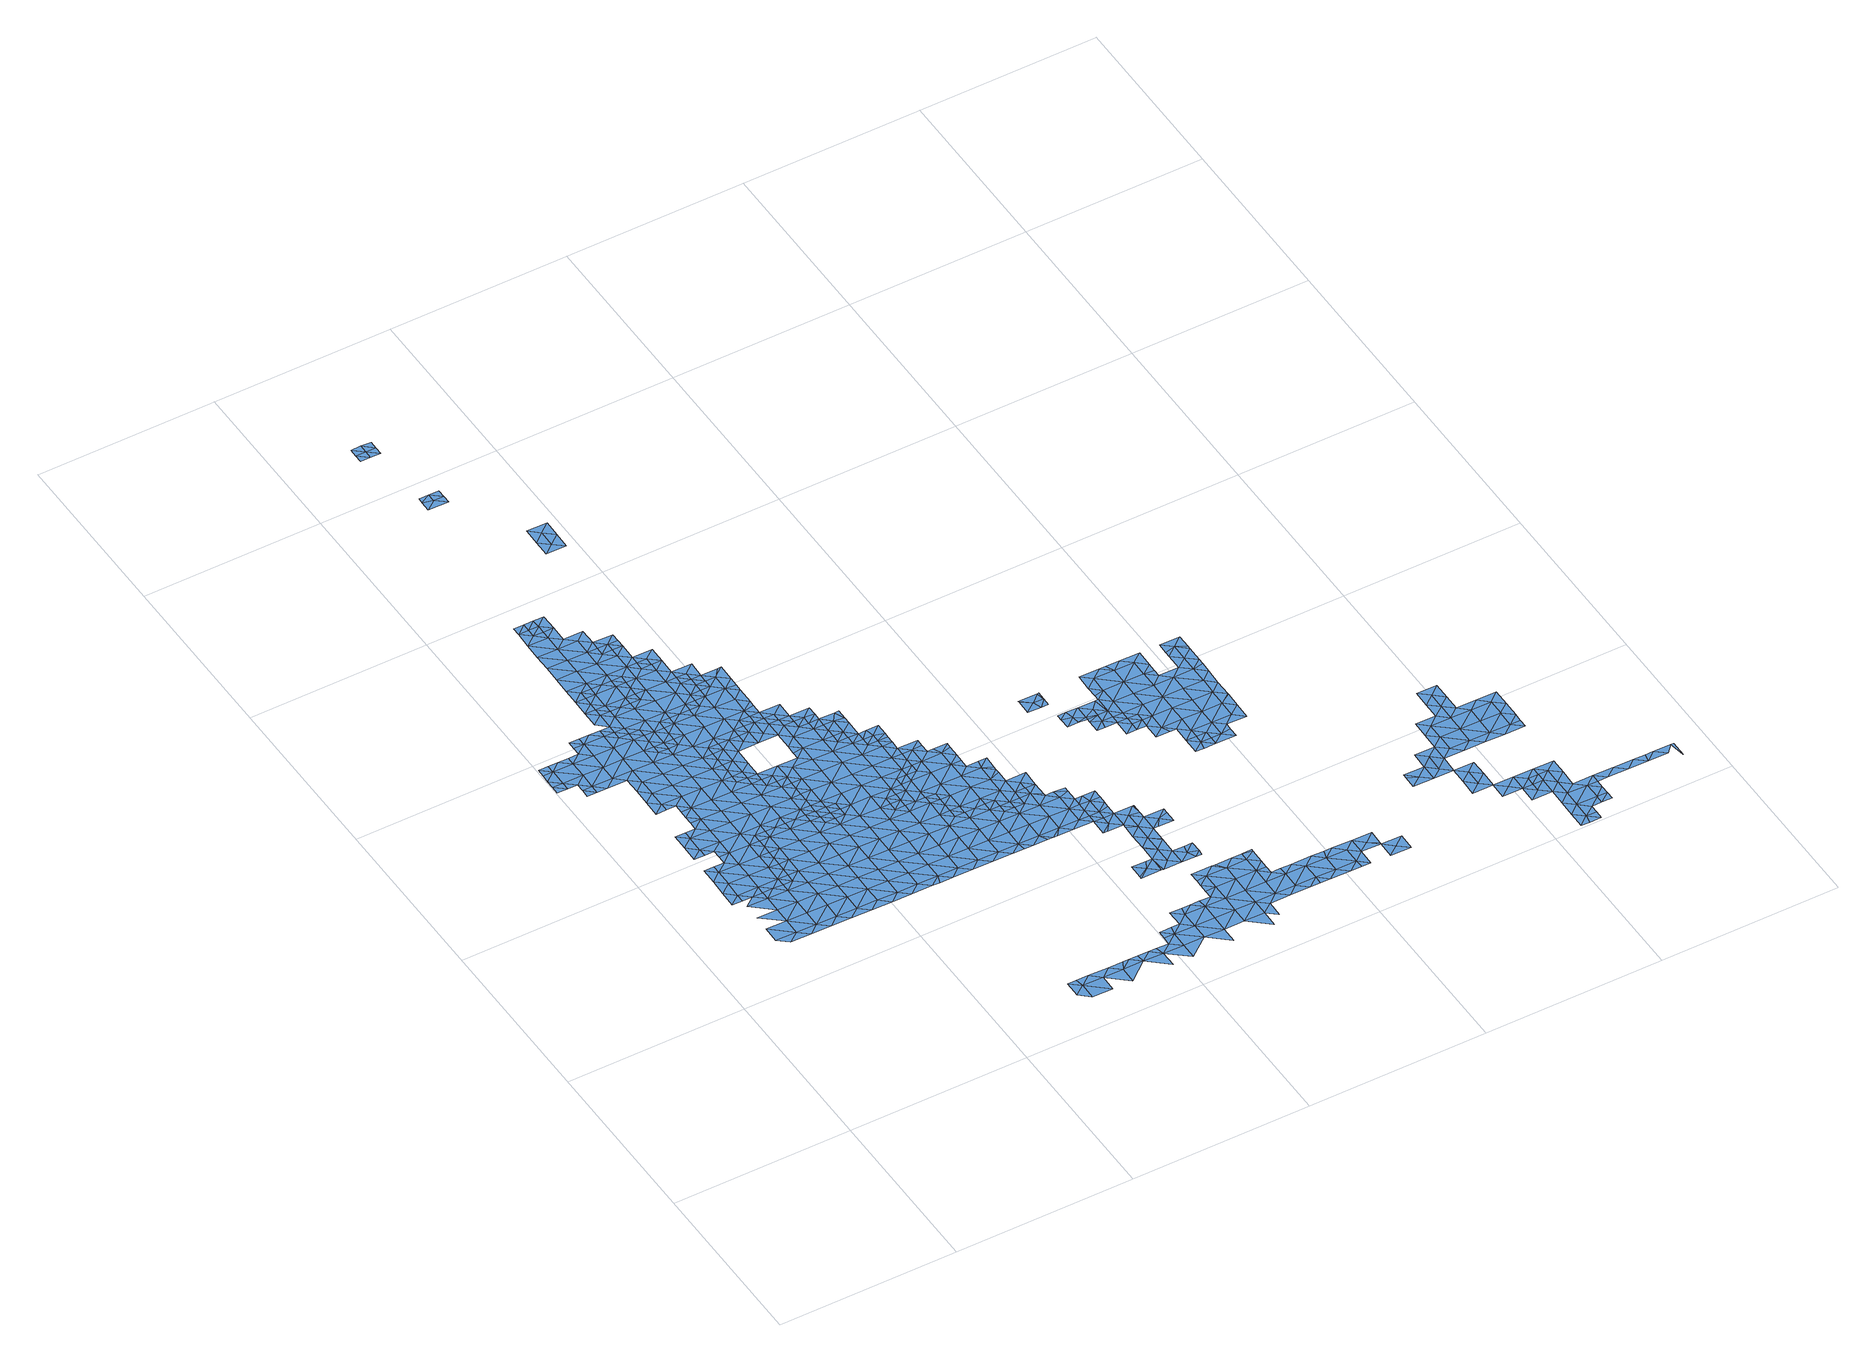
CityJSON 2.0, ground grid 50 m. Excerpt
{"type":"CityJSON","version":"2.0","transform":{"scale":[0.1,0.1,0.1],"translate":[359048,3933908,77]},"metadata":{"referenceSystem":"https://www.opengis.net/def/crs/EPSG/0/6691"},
"CityObjects":{
"waterbody1":{"type":"WaterBody","attributes":{"name":"9","class":"1140","function":"1","WaterBodyRiverFloodingRiskAttribute.description":"5","WaterBodyRiverFloodingRiskAttribute.rankOrg":"1","WaterBodyRiverFloodingRiskAttribute.adminType":"2","WaterBodyRiverFloodingRiskAttribute.scale":"L1"},"geometry":[{"type":"MultiSurface","lod":"1","boundaries":[[[0,1,2]],[[3,2,1]],[[4,1,0]],[[3,1,5]],[[5,6,7]],[[8,9,10]],[[6,8,10]],[[11,1,4]],[[5,1,11]],[[5,12,6]],[[13,9,8]],[[14,11,4]],[[12,8,6]],[[5,11,15]],[[16,13,8]],[[5,15,12]],[[17,16,8]],[[12,17,8]],[[18,15,11]],[[19,11,14]],[[19,18,11]],[[20,16,17]],[[21,19,14]],[[12,22,17]],[[12,15,22]],[[17,23,20]],[[22,15,18]],[[24,23,17]],[[22,24,17]],[[21,25,19]],[[26,18,19]],[[25,26,19]],[[24,27,23]],[[27,28,29]],[[29,23,27]],[[22,18,26]],[[22,30,24]],[[27,31,28]],[[32,31,33]],[[32,28,31]],[[25,21,34]],[[24,35,27]],[[31,36,33]],[[22,26,30]],[[37,36,38]],[[37,33,36]],[[27,39,31]],[[36,40,38]],[[41,25,34]],[[24,30,35]],[[42,40,43]],[[42,38,40]],[[26,44,30]],[[26,25,44]],[[27,35,39]],[[45,43,40]],[[46,41,34]],[[44,25,41]],[[47,35,30]],[[36,31,48]],[[44,47,30]],[[31,39,48]],[[49,39,35]],[[40,36,50]],[[45,40,51]],[[36,48,50]],[[52,44,41]],[[46,52,41]],[[40,53,51]],[[35,47,49]],[[40,50,53]],[[54,55,39]],[[55,50,48]],[[39,49,54]],[[48,39,55]],[[56,51,53]],[[47,44,57]],[[57,44,52]],[[47,58,49]],[[46,59,52]],[[53,50,60]],[[56,53,61]],[[47,57,58]],[[62,61,53]],[[50,55,60]],[[60,62,53]],[[63,57,52]],[[49,58,64]],[[54,49,65]],[[52,59,63]],[[55,54,65]],[[49,64,65]],[[66,61,62]],[[67,68,69]],[[70,62,60]],[[58,57,71]],[[60,55,72]],[[71,57,63]],[[73,67,74]],[[59,75,63]],[[67,69,74]],[[76,70,60]],[[77,66,62]],[[55,65,72]],[[70,77,62]],[[78,73,74]],[[79,73,78]],[[64,58,80]],[[81,79,78]],[[82,65,64]],[[69,83,74]],[[76,60,72]],[[58,71,80]],[[84,66,77]],[[85,71,63]],[[86,78,74]],[[87,81,88]],[[89,64,80]],[[81,78,88]],[[90,87,88]],[[85,63,75]],[[86,74,83]],[[91,70,76]],[[92,93,83]],[[94,90,88]],[[92,95,93]],[[82,64,89]],[[96,97,84]],[[72,65,82]],[[98,76,72]],[[86,99,78]],[[93,95,100]],[[85,75,101]],[[102,103,97]],[[104,91,76]],[[88,78,99]],[[93,105,83]],[[80,71,106]],[[106,71,85]],[[100,107,93]],[[97,96,102]],[[98,72,82]],[[102,108,103]],[[109,85,101]],[[94,88,110]],[[88,99,110]],[[111,103,108]],[[89,80,112]],[[113,111,108]],[[96,114,102]],[[115,82,89]],[[116,76,98]],[[80,106,112]],[[104,76,116]],[[117,110,99]],[[93,107,105]],[[118,119,107]],[[119,113,108]],[[118,113,119]],[[109,120,85]],[[85,120,106]],[[121,89,112]],[[122,117,99]],[[114,123,102]],[[124,105,107]],[[125,114,126]],[[125,104,116]],[[126,104,125]],[[127,110,117]],[[128,112,106]],[[115,89,121]],[[98,82,115]],[[129,116,98]],[[107,119,124]],[[123,130,102]],[[130,119,108]],[[125,123,114]],[[120,128,106]],[[108,102,130]],[[131,120,109]],[[132,121,112]],[[133,105,124]],[[129,98,115]],[[134,125,116]],[[127,117,135]],[[117,122,135]],[[132,115,121]],[[136,134,116]],[[137,112,128]],[[124,119,138]],[[136,116,129]],[[139,123,125]],[[138,119,130]],[[122,140,135]],[[132,112,137]],[[131,141,120]],[[142,129,115]],[[134,139,125]],[[120,141,128]],[[139,130,123]],[[143,124,138]],[[133,124,143]],[[144,136,129]],[[145,146,147]],[[122,148,140]],[[147,135,145]],[[149,137,128]],[[142,115,132]],[[135,140,145]],[[141,150,128]],[[151,144,129]],[[152,138,130]],[[153,134,136]],[[154,141,131]],[[155,156,157]],[[155,133,156]],[[158,146,145]],[[150,149,128]],[[159,153,136]],[[159,136,144]],[[133,143,156]],[[160,152,130]],[[152,143,138]],[[151,129,142]],[[160,130,139]],[[161,148,157]],[[137,162,132]],[[145,140,163]],[[140,148,163]],[[164,158,145]],[[161,157,156]],[[149,162,137]],[[162,142,132]],[[165,139,134]],[[145,163,164]],[[166,144,151]],[[165,134,153]],[[167,158,164]],[[163,148,168]],[[141,169,150]],[[170,160,139]],[[148,161,168]],[[156,143,171]],[[172,161,156]],[[169,141,154]],[[173,165,153]],[[171,143,152]],[[162,174,142]],[[142,175,151]],[[176,166,151]],[[165,170,139]],[[177,163,168]],[[178,168,161]],[[174,175,142]],[[179,149,150]],[[180,152,160]],[[169,181,150]],[[175,176,151]],[[172,156,171]],[[170,180,160]],[[182,178,161]],[[183,169,154]],[[184,177,168]],[[181,179,150]],[[179,162,149]],[[173,185,165]],[[184,168,178]],[[182,161,172]],[[186,174,162]],[[180,187,152]],[[188,170,165]],[[189,188,165]],[[177,184,190]],[[189,165,185]],[[171,152,187]],[[191,186,162]],[[179,191,162]],[[172,171,192]],[[193,176,175]],[[194,175,174]],[[195,178,182]],[[196,194,174]],[[197,182,172]],[[196,174,186]],[[169,198,181]],[[199,197,172]],[[198,169,183]],[[172,192,199]],[[200,193,175]],[[201,171,187]],[[192,171,201]],[[202,170,188]],[[194,200,175]],[[203,195,182]],[[180,170,202]],[[204,179,181]],[[205,203,182]],[[205,182,197]],[[198,206,181]],[[207,186,191]],[[208,202,188]],[[209,193,200]],[[202,210,180]],[[211,192,201]],[[206,204,181]],[[183,212,198]],[[204,191,179]],[[187,213,201]],[[187,180,210]],[[214,207,191]],[[210,215,187]],[[216,211,201]],[[213,217,201]],[[217,216,201]],[[187,215,213]],[[208,218,202]],[[198,212,219]],[[220,214,191]],[[204,220,191]],[[221,218,208]],[[222,210,202]],[[218,222,202]],[[223,198,219]],[[198,224,206]],[[225,213,215]],[[222,226,210]],[[226,227,210]],[[210,227,215]],[[228,204,206]],[[229,223,219]],[[230,214,220]],[[224,228,206]],[[225,215,231]],[[198,223,224]],[[220,204,232]],[[231,215,227]],[[233,230,220]],[[234,225,231]],[[235,233,220]],[[235,220,232]],[[229,236,223]],[[232,204,228]],[[236,237,223]],[[223,238,224]],[[239,232,228]],[[238,228,224]],[[240,237,236]],[[241,239,228]],[[223,237,238]],[[242,241,228]],[[240,243,237]],[[242,228,238]],[[243,244,237]],[[245,238,237]],[[242,246,241]],[[247,246,248]],[[247,241,246]],[[244,245,237]],[[238,245,242]],[[249,248,246]],[[250,246,242]],[[251,244,243]],[[252,249,246]],[[253,246,250]],[[250,242,254]],[[246,253,252]],[[242,245,254]],[[255,245,244]],[[256,255,244]],[[256,244,251]],[[257,250,254]],[[258,259,245]],[[258,245,255]],[[254,245,259]],[[257,254,260]],[[260,254,259]],[[261,257,260]]]}]},
"waterbody2":{"type":"WaterBody","attributes":{"name":"9","class":"1140","function":"1","WaterBodyRiverFloodingRiskAttribute.description":"5","WaterBodyRiverFloodingRiskAttribute.rankOrg":"2","WaterBodyRiverFloodingRiskAttribute.adminType":"2","WaterBodyRiverFloodingRiskAttribute.scale":"L1"},"geometry":[{"type":"MultiSurface","lod":"1","boundaries":[[[262,263,73]],[[264,263,262]],[[67,73,263]],[[69,68,265]],[[68,266,265]],[[263,266,68]],[[263,267,266]],[[268,267,263]],[[267,269,266]],[[266,269,270]],[[266,270,265]],[[270,95,265]],[[270,271,95]],[[271,270,272]],[[270,273,272]],[[271,272,113]],[[111,113,272]],[[94,110,274]],[[274,110,275]],[[127,275,110]],[[127,135,275]],[[275,135,147]],[[147,146,275]],[[271,107,100]],[[83,69,92]],[[118,107,271]],[[103,111,272]],[[103,272,276]],[[118,271,113]],[[100,95,271]],[[92,265,95]],[[92,69,265]],[[263,68,67]],[[277,81,87]],[[274,90,94]],[[278,274,275]],[[275,146,278]],[[279,280,281]],[[282,279,283]],[[284,282,283]],[[285,286,284]],[[286,285,287]],[[97,103,276]],[[97,276,84]],[[276,272,273]],[[269,273,270]],[[267,288,269]],[[289,288,267]],[[290,291,292]],[[293,294,295]],[[296,297,298]],[[296,298,299]],[[298,300,299]],[[296,299,301]],[[302,301,299]],[[303,301,302]],[[302,299,304]],[[305,306,307]],[[299,300,304]],[[308,304,309]],[[308,309,310]],[[310,309,311]],[[312,308,310]],[[313,312,310]],[[314,312,313]],[[305,307,315]],[[311,309,316]],[[317,318,316]],[[316,318,319]],[[316,319,320]],[[319,321,320]],[[307,322,315]],[[323,324,317]],[[295,294,325]],[[293,326,294]],[[327,289,326]],[[289,267,268]],[[328,329,330]],[[264,268,263]],[[323,330,324]],[[331,264,262]],[[317,324,318]],[[332,331,277]],[[318,333,319]],[[333,334,319]],[[332,335,336]],[[334,321,319]],[[320,321,337]],[[338,339,340]],[[341,340,342]],[[343,344,341]],[[56,61,345]],[[51,56,345]],[[346,51,345]],[[347,346,348]],[[349,350,347]],[[38,42,350]],[[351,38,350]],[[352,351,350]],[[353,352,354]],[[355,353,356]],[[29,28,355]],[[32,33,357]],[[358,303,302]],[[302,304,308]],[[359,308,312]],[[360,314,313]],[[361,362,363]],[[313,310,311]],[[311,316,320]],[[337,364,320]],[[365,363,366]],[[365,361,363]],[[367,332,336]],[[344,368,341]],[[368,340,341]],[[368,369,340]],[[369,338,340]],[[364,337,370]],[[367,333,332]],[[318,332,333]],[[318,331,332]],[[324,331,318]],[[324,264,331]],[[330,264,324]],[[330,268,264]],[[329,268,330]],[[329,289,268]],[[365,371,361]],[[364,366,320]],[[366,311,320]],[[363,311,366]],[[363,313,311]],[[362,313,363]],[[372,313,362]],[[372,360,313]],[[359,373,308]],[[373,302,308]],[[373,374,302]],[[374,358,302]],[[28,32,357]],[[28,357,355]],[[355,357,353]],[[353,357,352]],[[357,351,352]],[[357,33,351]],[[33,37,351]],[[37,38,351]],[[42,43,350]],[[350,43,347]],[[43,346,347]],[[43,45,346]],[[45,51,346]],[[289,329,326]],[[326,329,294]],[[294,329,328]],[[294,328,325]],[[325,328,375]],[[328,323,375]],[[328,330,323]],[[375,323,322]],[[317,322,323]],[[322,317,315]],[[316,315,317]],[[309,315,316]],[[309,305,315]],[[304,305,309]],[[300,305,304]],[[376,305,300]],[[376,306,305]],[[306,376,377]],[[327,292,289]],[[291,289,292]],[[291,288,289]],[[291,378,288]],[[379,378,291]],[[347,378,379]],[[378,347,348]],[[380,347,379]],[[349,347,380]],[[349,380,381]],[[381,380,382]],[[382,380,383]],[[382,383,384]],[[384,383,385]],[[386,385,383]],[[290,387,291]],[[388,389,390]],[[389,388,354]],[[353,354,388]],[[356,353,388]],[[356,388,391]],[[356,391,9]],[[392,9,391]],[[13,16,356]],[[355,356,16]],[[20,355,16]],[[20,23,355]],[[23,29,355]],[[393,392,391]],[[391,390,393]],[[13,356,9]],[[390,391,388]],[[394,389,354]],[[395,394,354]],[[354,396,395]],[[352,396,354]],[[352,349,396]],[[352,350,349]],[[397,396,349]],[[398,382,399]],[[383,387,386]],[[383,379,387]],[[382,384,399]],[[398,381,382]],[[349,381,397]],[[380,379,383]],[[387,379,291]],[[378,348,288]],[[288,348,269]],[[269,348,273]],[[348,346,273]],[[273,346,345]],[[273,345,276]],[[345,61,276]],[[66,276,61]],[[66,84,276]],[[284,400,285]],[[283,400,284]],[[281,280,167]],[[158,167,280]],[[158,280,146]],[[146,280,278]],[[278,280,401]],[[401,280,282]],[[282,280,279]],[[284,401,282]],[[402,401,284]],[[343,401,402]],[[341,401,343]],[[403,343,402]],[[403,402,404]],[[405,404,402]],[[286,406,407]],[[406,286,287]],[[286,407,408]],[[408,409,286]],[[286,409,284]],[[405,402,409]],[[409,402,284]],[[401,341,278]],[[341,342,278]],[[278,342,274]],[[342,335,274]],[[342,410,335]],[[342,340,410]],[[411,410,340]],[[412,410,411]],[[412,336,410]],[[339,411,340]],[[336,335,410]],[[335,90,274]],[[335,277,90]],[[332,277,335]],[[87,90,277]],[[79,81,262]],[[277,262,81]],[[331,262,277]],[[79,262,73]]]}]},
"waterbody3":{"type":"WaterBody","attributes":{"name":"9","class":"1140","function":"1","WaterBodyRiverFloodingRiskAttribute.description":"5","WaterBodyRiverFloodingRiskAttribute.rankOrg":"1","WaterBodyRiverFloodingRiskAttribute.adminType":"2","WaterBodyRiverFloodingRiskAttribute.scale":"L1"},"geometry":[{"type":"MultiSurface","lod":"1","boundaries":[[[371,413,414]],[[414,413,415]],[[365,366,364]],[[365,416,371]],[[413,417,415]],[[417,418,415]],[[365,364,416]],[[416,419,371]],[[420,415,418]],[[371,419,413]],[[418,421,420]],[[333,367,334]],[[421,422,420]],[[364,370,416]],[[420,422,423]],[[334,424,321]],[[425,413,419]],[[334,367,424]],[[426,427,423]],[[422,426,423]],[[337,321,428]],[[321,424,428]],[[370,337,428]],[[367,336,424]],[[419,416,429]],[[416,370,429]],[[425,419,430]],[[431,426,422]],[[426,432,427]],[[412,411,424]],[[424,411,428]],[[370,428,429]],[[424,336,412]],[[433,427,432]],[[434,419,429]],[[430,419,434]],[[432,435,433]],[[339,338,428]],[[428,411,339]],[[431,436,426]],[[437,433,435]],[[429,428,338]],[[430,434,438]],[[435,439,437]],[[440,441,442]],[[443,432,426]],[[442,437,439]],[[436,443,426]],[[444,440,442]],[[441,445,446]],[[434,429,447]],[[429,338,447]],[[438,434,448]],[[449,435,432]],[[450,445,441]],[[450,441,440]],[[444,442,439]],[[447,451,434]],[[447,338,369]],[[436,452,443]],[[448,434,451]],[[435,453,439]],[[432,443,449]],[[454,440,444]],[[369,368,447]],[[452,455,443]],[[444,439,456]],[[457,458,459]],[[458,448,451]],[[457,448,458]],[[435,449,453]],[[453,460,439]],[[461,444,456]],[[443,462,449]],[[454,444,461]],[[463,447,368]],[[447,464,451]],[[456,439,460]],[[465,459,458]],[[466,459,465]],[[455,466,465]],[[443,455,462]],[[451,464,458]],[[453,449,467]],[[463,368,344]],[[455,465,462]],[[468,465,458]],[[469,470,453]],[[453,470,460]],[[471,456,460]],[[447,463,464]],[[453,467,469]],[[472,449,462]],[[467,449,472]],[[464,468,458]],[[344,343,463]],[[471,460,470]],[[462,465,473]],[[468,474,465]],[[475,467,472]],[[403,404,463]],[[463,404,464]],[[403,463,343]],[[476,477,462]],[[476,462,473]],[[472,462,477]],[[473,465,474]],[[478,475,472]],[[404,479,464]],[[464,479,468]],[[472,477,478]],[[480,473,474]],[[481,482,468]],[[468,479,481]],[[474,468,482]],[[404,483,479]],[[474,484,480]],[[404,405,483]],[[474,482,484]],[[485,479,483]],[[405,409,483]],[[408,485,483]],[[483,409,408]],[[407,485,408]]]}]},
"waterbody4":{"type":"WaterBody","attributes":{"name":"9","class":"1140","function":"1","WaterBodyRiverFloodingRiskAttribute.description":"5","WaterBodyRiverFloodingRiskAttribute.rankOrg":"1","WaterBodyRiverFloodingRiskAttribute.adminType":"2","WaterBodyRiverFloodingRiskAttribute.scale":"L1"},"geometry":[{"type":"MultiSurface","lod":"1","boundaries":[[[486,487,488]],[[488,487,489]],[[487,490,489]],[[486,491,487]],[[490,487,492]],[[491,493,487]],[[487,493,492]],[[492,493,494]],[[495,496,493]],[[494,493,496]],[[497,494,496]],[[498,496,495]],[[499,497,496]],[[496,498,499]],[[498,500,499]],[[500,498,501]],[[498,502,501]],[[498,503,502]],[[502,504,501]],[[502,505,504]],[[502,506,505]],[[502,507,506]],[[508,509,510]],[[508,505,509]],[[505,506,509]],[[511,510,509]],[[506,507,512]],[[509,506,512]],[[511,509,513]],[[513,509,514]],[[509,512,514]],[[513,515,516]],[[513,514,515]],[[515,517,516]],[[514,512,518]],[[519,515,514]],[[512,520,518]],[[521,517,515]],[[514,518,522]],[[519,514,522]],[[515,519,521]],[[523,522,518]],[[521,519,524]],[[525,523,518]],[[523,519,522]],[[524,519,526]],[[527,519,523]],[[526,519,527]],[[528,529,525]],[[525,530,523]],[[531,526,527]],[[532,526,531]],[[533,532,531]],[[529,530,525]],[[530,527,523]],[[533,534,535]],[[531,534,533]],[[535,534,536]],[[530,537,527]],[[527,538,531]],[[534,539,536]],[[537,538,527]],[[531,538,534]],[[540,529,541]],[[530,529,540]],[[538,542,534]],[[534,542,539]],[[540,543,530]],[[530,543,537]],[[542,544,539]],[[543,545,537]],[[537,546,538]],[[545,546,537]],[[547,544,542]],[[538,546,542]],[[540,548,543]],[[549,547,542]],[[546,549,542]],[[550,551,543]],[[543,548,550]],[[546,545,552]],[[545,543,551]],[[553,547,549]],[[554,549,546]],[[555,554,546]],[[555,546,552]],[[552,545,551]],[[556,553,549]],[[554,556,549]],[[550,548,557]],[[551,558,552]],[[553,556,559]],[[551,560,558]],[[561,562,550]],[[550,557,561]],[[563,561,557]],[[551,550,562]],[[551,562,560]],[[563,564,561]],[[565,562,561]],[[566,560,562]],[[564,565,561]],[[567,566,562]],[[565,567,562]],[[568,565,564]],[[567,569,566]],[[570,567,565]],[[568,570,565]],[[569,567,571]],[[572,571,567]],[[570,572,567]],[[568,573,570]],[[573,574,570]],[[575,572,570]],[[574,575,570]],[[571,572,576]],[[576,572,575]]]}]},
"waterbody5":{"type":"WaterBody","attributes":{"name":"9","class":"1140","function":"1","WaterBodyRiverFloodingRiskAttribute.description":"5","WaterBodyRiverFloodingRiskAttribute.rankOrg":"2","WaterBodyRiverFloodingRiskAttribute.adminType":"2","WaterBodyRiverFloodingRiskAttribute.scale":"L1"},"geometry":[{"type":"MultiSurface","lod":"1","boundaries":[[[438,448,577]],[[578,436,431]],[[431,422,578]],[[417,425,579]],[[577,430,438]],[[578,579,580]],[[459,580,577]],[[578,580,436]],[[418,417,579]],[[578,422,421]],[[413,425,417]],[[425,430,579]],[[579,430,577]],[[580,579,577]],[[421,418,578]],[[466,580,459]],[[452,580,466]],[[452,436,580]],[[577,448,457]],[[579,578,418]],[[459,577,457]],[[452,466,455]]]}]},
"waterbody6":{"type":"WaterBody","attributes":{"name":"9","class":"1140","function":"1","WaterBodyRiverFloodingRiskAttribute.description":"5","WaterBodyRiverFloodingRiskAttribute.rankOrg":"2","WaterBodyRiverFloodingRiskAttribute.adminType":"2","WaterBodyRiverFloodingRiskAttribute.scale":"L1"},"geometry":[{"type":"MultiSurface","lod":"1","boundaries":[[[77,581,84]],[[126,581,104]],[[96,84,581]],[[114,96,126]],[[91,77,70]],[[581,77,91]],[[126,96,581]],[[91,104,581]]]}]},
"waterbody7":{"type":"WaterBody","attributes":{"name":"9","class":"1140","function":"1","WaterBodyRiverFloodingRiskAttribute.description":"5","WaterBodyRiverFloodingRiskAttribute.rankOrg":"2","WaterBodyRiverFloodingRiskAttribute.adminType":"2","WaterBodyRiverFloodingRiskAttribute.scale":"L1"},"geometry":[{"type":"MultiSurface","lod":"1","boundaries":[[[440,582,450]],[[450,583,445]],[[582,440,454]],[[461,584,582]],[[583,582,584]],[[583,450,582]],[[454,461,582]]]}]},
"waterbody8":{"type":"WaterBody","attributes":{"name":"9","class":"1140","function":"1","WaterBodyRiverFloodingRiskAttribute.description":"5","WaterBodyRiverFloodingRiskAttribute.rankOrg":"2","WaterBodyRiverFloodingRiskAttribute.adminType":"2","WaterBodyRiverFloodingRiskAttribute.scale":"L1"},"geometry":[{"type":"MultiSurface","lod":"1","boundaries":[[[467,475,585]],[[475,478,585]],[[586,587,585]],[[586,585,478]],[[587,470,585]],[[469,467,585]],[[469,585,470]]]}]},
"waterbody9":{"type":"WaterBody","attributes":{"name":"9","class":"1140","function":"1","WaterBodyRiverFloodingRiskAttribute.description":"5","WaterBodyRiverFloodingRiskAttribute.rankOrg":"2","WaterBodyRiverFloodingRiskAttribute.adminType":"2","WaterBodyRiverFloodingRiskAttribute.scale":"L1"},"geometry":[{"type":"MultiSurface","lod":"1","boundaries":[[[480,484,588]],[[588,484,589]],[[476,480,588]],[[477,588,589]],[[477,476,588]],[[476,473,480]]]}]},
"waterbody10":{"type":"WaterBody","attributes":{"name":"9","class":"1140","function":"1","WaterBodyRiverFloodingRiskAttribute.description":"5","WaterBodyRiverFloodingRiskAttribute.rankOrg":"2","WaterBodyRiverFloodingRiskAttribute.adminType":"2","WaterBodyRiverFloodingRiskAttribute.scale":"L1"},"geometry":[{"type":"MultiSurface","lod":"1","boundaries":[[[481,485,590]],[[479,485,481]],[[407,591,590]],[[482,481,590]],[[591,482,590]],[[590,485,407]]]}]},
"waterbody11":{"type":"WaterBody","attributes":{"name":"9","class":"1140","function":"1","WaterBodyRiverFloodingRiskAttribute.description":"5","WaterBodyRiverFloodingRiskAttribute.rankOrg":"2","WaterBodyRiverFloodingRiskAttribute.adminType":"2","WaterBodyRiverFloodingRiskAttribute.scale":"L1"},"geometry":[{"type":"MultiSurface","lod":"1","boundaries":[[[592,593,594]],[[595,592,596]],[[592,595,597]],[[598,594,593]],[[594,596,592]],[[596,594,599]],[[592,597,593]]]}]},
"waterbody12":{"type":"WaterBody","attributes":{"name":"9","class":"1140","function":"1","WaterBodyRiverFloodingRiskAttribute.description":"5","WaterBodyRiverFloodingRiskAttribute.rankOrg":"2","WaterBodyRiverFloodingRiskAttribute.adminType":"2","WaterBodyRiverFloodingRiskAttribute.scale":"L1"},"geometry":[{"type":"MultiSurface","lod":"1","boundaries":[[[164,163,177]],[[600,167,601]],[[190,600,601]],[[601,177,190]],[[601,164,177]],[[164,601,167]]]}]},
"waterbody13":{"type":"WaterBody","attributes":{"name":"9","class":"1140","function":"1","WaterBodyRiverFloodingRiskAttribute.description":"5","WaterBodyRiverFloodingRiskAttribute.rankOrg":"2","WaterBodyRiverFloodingRiskAttribute.adminType":"2","WaterBodyRiverFloodingRiskAttribute.scale":"L1"},"geometry":[{"type":"MultiSurface","lod":"1","boundaries":[[[602,603,604]],[[605,602,604]],[[606,605,607]],[[605,604,607]],[[603,608,604]],[[608,603,609]],[[608,610,604]],[[604,610,607]]]}]},
"waterbody14":{"type":"WaterBody","attributes":{"name":"9","class":"1140","function":"1","WaterBodyRiverFloodingRiskAttribute.description":"5","WaterBodyRiverFloodingRiskAttribute.rankOrg":"2","WaterBodyRiverFloodingRiskAttribute.adminType":"2","WaterBodyRiverFloodingRiskAttribute.scale":"L1"},"geometry":[{"type":"MultiSurface","lod":"1","boundaries":[[[195,611,612]],[[203,611,195]],[[195,612,178]],[[184,178,612]],[[184,612,190]],[[611,613,612]],[[612,613,190]]]}]},
"waterbody15":{"type":"WaterBody","attributes":{"name":"9","class":"1140","function":"1","WaterBodyRiverFloodingRiskAttribute.description":"5","WaterBodyRiverFloodingRiskAttribute.rankOrg":"2","WaterBodyRiverFloodingRiskAttribute.adminType":"2","WaterBodyRiverFloodingRiskAttribute.scale":"L1"},"geometry":[{"type":"MultiSurface","lod":"1","boundaries":[[[614,197,199]],[[216,614,211]],[[205,197,615]],[[615,197,614]],[[614,192,211]],[[199,192,614]],[[203,205,615]],[[616,615,614]],[[617,618,619]],[[618,615,616]],[[615,618,617]],[[615,617,203]],[[216,616,614]]]}]},
"waterbody16":{"type":"WaterBody","attributes":{"name":"9","class":"1140","function":"1","WaterBodyRiverFloodingRiskAttribute.description":"5","WaterBodyRiverFloodingRiskAttribute.rankOrg":"2","WaterBodyRiverFloodingRiskAttribute.adminType":"2","WaterBodyRiverFloodingRiskAttribute.scale":"L1"},"geometry":[{"type":"MultiSurface","lod":"1","boundaries":[[[620,621,622]],[[621,623,624]],[[623,625,624]],[[626,624,625]],[[624,622,621]],[[622,624,626]],[[627,623,621]],[[627,621,620]]]}]},
"waterbody17":{"type":"WaterBody","attributes":{"name":"9","class":"1140","function":"1","WaterBodyRiverFloodingRiskAttribute.description":"5","WaterBodyRiverFloodingRiskAttribute.rankOrg":"2","WaterBodyRiverFloodingRiskAttribute.adminType":"2","WaterBodyRiverFloodingRiskAttribute.scale":"L1"},"geometry":[{"type":"MultiSurface","lod":"1","boundaries":[[[628,217,629]],[[234,630,225]],[[225,629,213]],[[225,630,629]],[[629,630,631]],[[629,217,213]],[[217,628,216]],[[628,629,631]]]}]},
"waterbody18":{"type":"WaterBody","attributes":{"name":"9","class":"1140","function":"1","WaterBodyRiverFloodingRiskAttribute.description":"5","WaterBodyRiverFloodingRiskAttribute.rankOrg":"2","WaterBodyRiverFloodingRiskAttribute.adminType":"2","WaterBodyRiverFloodingRiskAttribute.scale":"L1"},"geometry":[{"type":"MultiSurface","lod":"1","boundaries":[[[189,185,632]],[[222,633,226]],[[634,633,222]],[[634,635,633]],[[636,637,638]],[[248,639,640]],[[208,189,632]],[[641,185,176]],[[642,221,632]],[[636,641,209]],[[642,638,634]],[[637,643,638]],[[644,636,645]],[[637,646,647]],[[648,644,649]],[[640,650,646]],[[651,248,648]],[[652,640,639]],[[651,233,235]],[[207,214,653]],[[653,194,196]],[[636,209,645]],[[645,209,200]],[[173,153,654]],[[185,173,654]],[[166,176,654]],[[193,209,641]],[[193,641,176]],[[227,226,633]],[[642,634,221]],[[249,252,639]],[[208,188,189]],[[218,221,634]],[[634,222,218]],[[655,633,635]],[[656,657,635]],[[658,659,638]],[[660,656,659]],[[652,639,252]],[[661,647,646]],[[650,661,646]],[[196,207,653]],[[207,196,186]],[[208,632,221]],[[661,662,647]],[[663,647,662]],[[200,194,645]],[[653,645,194]],[[653,644,645]],[[649,644,653]],[[649,653,214]],[[230,649,214]],[[648,233,651]],[[648,649,233]],[[656,664,657]],[[664,656,660]],[[665,227,633]],[[665,633,655]],[[230,233,649]],[[647,666,643]],[[637,647,643]],[[658,638,643]],[[659,656,638]],[[235,232,239]],[[235,239,651]],[[247,248,651]],[[247,651,241]],[[239,241,651]],[[248,249,639]],[[248,640,648]],[[648,640,646]],[[666,647,663]],[[634,656,635]],[[185,654,176]],[[654,144,166]],[[159,144,654]],[[654,153,159]],[[648,646,644]],[[644,646,637]],[[644,637,636]],[[636,638,642]],[[636,642,641]],[[641,642,632]],[[641,632,185]],[[634,638,656]]]}]},
"waterbody19":{"type":"WaterBody","attributes":{"name":"9","class":"1140","function":"1","WaterBodyRiverFloodingRiskAttribute.description":"5","WaterBodyRiverFloodingRiskAttribute.rankOrg":"2","WaterBodyRiverFloodingRiskAttribute.adminType":"2","WaterBodyRiverFloodingRiskAttribute.scale":"L1"},"geometry":[{"type":"MultiSurface","lod":"1","boundaries":[[[667,255,256]],[[668,669,258]],[[670,667,671]],[[258,255,668]],[[672,669,668]],[[668,255,667]],[[673,672,668]],[[673,668,670]],[[668,667,670]],[[256,674,667]],[[674,675,667]],[[671,667,675]],[[674,256,251]],[[259,258,669]]]}]},
"waterbody20":{"type":"WaterBody","attributes":{"name":"9","class":"1140","function":"1","WaterBodyRiverFloodingRiskAttribute.description":"5","WaterBodyRiverFloodingRiskAttribute.rankOrg":"1","WaterBodyRiverFloodingRiskAttribute.adminType":"2","WaterBodyRiverFloodingRiskAttribute.scale":"L1"},"geometry":[{"type":"MultiSurface","lod":"1","boundaries":[[[676,677,678]],[[679,680,681]],[[682,680,679]],[[683,684,685]],[[684,683,681]],[[686,684,681]],[[676,684,686]],[[676,686,687]],[[688,687,686]],[[687,688,689]],[[676,687,690]],[[690,687,691]],[[686,681,692]],[[685,684,693]],[[684,678,693]],[[676,678,684]],[[691,687,689]],[[694,680,682]],[[694,695,680]],[[696,695,694]],[[697,695,696]],[[697,698,695]],[[699,694,700]],[[692,681,701]],[[698,680,695]],[[698,697,702]],[[703,702,697]],[[699,704,694]],[[705,706,699]],[[707,699,700]],[[707,705,699]],[[696,694,704]],[[706,704,699]],[[683,679,681]],[[708,703,709]],[[708,702,703]],[[710,702,708]],[[711,702,710]],[[711,698,702]],[[698,701,680]],[[681,680,701]],[[712,678,677]],[[712,675,678]],[[713,251,714]],[[715,713,714]],[[693,713,715]],[[675,713,693]],[[675,674,713]],[[674,251,713]],[[675,693,678]],[[712,677,716]]]}]},
"waterbody21":{"type":"WaterBody","attributes":{"name":"9","class":"1140","function":"1","WaterBodyRiverFloodingRiskAttribute.description":"5","WaterBodyRiverFloodingRiskAttribute.rankOrg":"2","WaterBodyRiverFloodingRiskAttribute.adminType":"2","WaterBodyRiverFloodingRiskAttribute.scale":"L1"},"geometry":[{"type":"MultiSurface","lod":"1","boundaries":[[[717,718,719]],[[718,720,721]],[[722,718,717]],[[719,718,721]],[[723,722,724]],[[723,720,718]],[[723,718,722]],[[722,717,725]]]}]},
"waterbody22":{"type":"WaterBody","attributes":{"name":"9","class":"1140","function":"1","WaterBodyRiverFloodingRiskAttribute.description":"5","WaterBodyRiverFloodingRiskAttribute.rankOrg":"2","WaterBodyRiverFloodingRiskAttribute.adminType":"2","WaterBodyRiverFloodingRiskAttribute.scale":"L1"},"geometry":[{"type":"MultiSurface","lod":"1","boundaries":[[[726,727,728]],[[726,729,727]],[[730,726,728]],[[730,731,732]],[[726,732,733]],[[726,730,732]],[[729,726,733]],[[727,729,734]]]}]},
"waterbody23":{"type":"WaterBody","attributes":{"name":"9","class":"1140","function":"1","WaterBodyRiverFloodingRiskAttribute.description":"5","WaterBodyRiverFloodingRiskAttribute.rankOrg":"2","WaterBodyRiverFloodingRiskAttribute.adminType":"2","WaterBodyRiverFloodingRiskAttribute.scale":"L1"},"geometry":[{"type":"MultiSurface","lod":"1","boundaries":[[[735,736,737]],[[738,737,739]],[[740,739,737]],[[737,738,735]],[[736,731,741]],[[736,741,737]],[[742,740,737]],[[741,742,737]]]}]},
"waterbody24":{"type":"WaterBody","attributes":{"name":"9","class":"1140","function":"1","WaterBodyRiverFloodingRiskAttribute.description":"5","WaterBodyRiverFloodingRiskAttribute.rankOrg":"2","WaterBodyRiverFloodingRiskAttribute.adminType":"2","WaterBodyRiverFloodingRiskAttribute.scale":"L1"},"geometry":[{"type":"MultiSurface","lod":"1","boundaries":[[[743,739,744]],[[745,739,743]],[[746,747,748]],[[743,748,747]],[[749,745,747]],[[747,745,743]],[[743,744,748]]]}]},
"waterbody25":{"type":"WaterBody","attributes":{"name":"9","class":"1140","function":"1","WaterBodyRiverFloodingRiskAttribute.description":"5","WaterBodyRiverFloodingRiskAttribute.rankOrg":"2","WaterBodyRiverFloodingRiskAttribute.adminType":"2","WaterBodyRiverFloodingRiskAttribute.scale":"L1"},"geometry":[{"type":"MultiSurface","lod":"1","boundaries":[[[750,751,752]],[[751,753,752]],[[750,752,754]],[[753,755,752]],[[754,752,756]],[[755,757,752]],[[757,755,758]],[[752,757,756]]]}]},
"waterbody26":{"type":"WaterBody","attributes":{"name":"9","class":"1140","function":"1","WaterBodyRiverFloodingRiskAttribute.description":"5","WaterBodyRiverFloodingRiskAttribute.rankOrg":"2","WaterBodyRiverFloodingRiskAttribute.adminType":"2","WaterBodyRiverFloodingRiskAttribute.scale":"L1"},"geometry":[{"type":"MultiSurface","lod":"1","boundaries":[[[759,576,760]],[[575,761,760]],[[759,760,762]],[[762,760,761]],[[760,576,575]]]}]},
"waterbody27":{"type":"WaterBody","attributes":{"name":"9","class":"1140","function":"1","WaterBodyRiverFloodingRiskAttribute.description":"5","WaterBodyRiverFloodingRiskAttribute.rankOrg":"1","WaterBodyRiverFloodingRiskAttribute.adminType":"2","WaterBodyRiverFloodingRiskAttribute.scale":"L1"},"geometry":[{"type":"MultiSurface","lod":"1","boundaries":[[[763,764,765]],[[763,766,764]],[[764,766,767]],[[768,769,770]],[[753,771,772]],[[773,774,775]],[[765,764,776]],[[767,777,764]],[[778,779,780]],[[778,781,782]],[[782,749,747]],[[745,738,739]],[[783,784,785]],[[783,785,786]],[[787,786,785]],[[785,788,787]],[[789,788,785]],[[790,791,788]],[[770,769,790]],[[770,790,788]],[[771,768,770]],[[771,770,788]],[[771,788,789]],[[771,789,772]],[[772,789,792]],[[772,792,780]],[[772,780,758]],[[793,779,778]],[[793,778,746]],[[746,778,782]],[[747,746,782]],[[794,795,796]],[[795,797,798]],[[799,797,800]],[[800,801,799]],[[801,749,782]],[[802,785,784]],[[789,785,802]],[[803,804,805]],[[806,776,764]],[[791,787,788]],[[807,735,738]],[[738,745,807]],[[789,781,792]],[[792,781,778]],[[780,792,778]],[[755,772,758]],[[755,753,772]],[[808,796,795]],[[795,798,808]],[[775,750,773]],[[751,750,775]],[[751,775,753]],[[775,771,753]],[[771,775,768]],[[797,809,805]],[[799,809,797]],[[799,810,809]],[[801,810,799]],[[810,801,782]],[[768,775,774]],[[811,812,813]],[[812,800,813]],[[800,797,813]],[[813,797,795]],[[781,810,782]],[[789,802,781]],[[808,798,814]],[[781,802,810]],[[802,784,810]],[[813,795,794]],[[812,815,735]],[[811,813,794]],[[735,800,812]],[[807,800,735]],[[807,801,800]],[[801,807,749]],[[745,749,807]],[[765,776,816]],[[806,817,776]],[[806,764,777]],[[818,804,803]],[[804,818,819]],[[814,798,819]],[[819,798,804]],[[797,804,798]],[[797,805,804]],[[810,784,820]],[[786,821,783]],[[822,783,821]],[[822,820,783]],[[784,783,820]],[[809,810,820]],[[820,822,817]],[[823,816,822]],[[823,822,821]],[[809,824,805]],[[815,733,825]],[[732,825,733]],[[736,732,731]],[[736,825,732]],[[736,735,825]],[[735,815,825]],[[816,776,822]],[[776,817,822]],[[805,826,803]],[[826,805,824]],[[820,817,824]],[[809,820,824]]]}]},
"waterbody28":{"type":"WaterBody","attributes":{"name":"9","class":"1140","function":"1","WaterBodyRiverFloodingRiskAttribute.description":"5","WaterBodyRiverFloodingRiskAttribute.rankOrg":"2","WaterBodyRiverFloodingRiskAttribute.adminType":"2","WaterBodyRiverFloodingRiskAttribute.scale":"L1"},"geometry":[{"type":"MultiSurface","lod":"1","boundaries":[[[827,828,829]],[[828,830,829]],[[830,761,829]],[[761,827,829]]]}]},
"waterbody29":{"type":"WaterBody","attributes":{"name":"9","class":"1140","function":"1","WaterBodyRiverFloodingRiskAttribute.description":"5","WaterBodyRiverFloodingRiskAttribute.rankOrg":"2","WaterBodyRiverFloodingRiskAttribute.adminType":"2","WaterBodyRiverFloodingRiskAttribute.scale":"L1"},"geometry":[{"type":"MultiSurface","lod":"1","boundaries":[[[831,832,833]],[[831,833,834]],[[834,833,835]],[[833,832,836]],[[835,833,836]]]}]},
"waterbody30":{"type":"WaterBody","attributes":{"name":"9","class":"1140","function":"1","WaterBodyRiverFloodingRiskAttribute.description":"5","WaterBodyRiverFloodingRiskAttribute.rankOrg":"1","WaterBodyRiverFloodingRiskAttribute.adminType":"2","WaterBodyRiverFloodingRiskAttribute.scale":"L1"},"geometry":[{"type":"MultiSurface","lod":"1","boundaries":[[[837,838,839]],[[840,839,841]],[[838,842,839]],[[841,842,843]],[[840,837,839]],[[842,841,839]],[[841,844,840]],[[843,844,841]]]}]},
"waterbody31":{"type":"WaterBody","attributes":{"name":"9","class":"1140","function":"1","WaterBodyRiverFloodingRiskAttribute.description":"5","WaterBodyRiverFloodingRiskAttribute.rankOrg":"1","WaterBodyRiverFloodingRiskAttribute.adminType":"2","WaterBodyRiverFloodingRiskAttribute.scale":"L1"},"geometry":[{"type":"MultiSurface","lod":"1","boundaries":[[[845,838,846]],[[846,838,847]],[[848,846,847]],[[846,848,845]],[[849,850,851]],[[851,850,845]],[[851,845,848]],[[848,852,851]],[[853,849,852]],[[852,849,851]]]}]},
"waterbody32":{"type":"WaterBody","attributes":{"name":"9","class":"1140","function":"1","WaterBodyRiverFloodingRiskAttribute.description":"5","WaterBodyRiverFloodingRiskAttribute.rankOrg":"1","WaterBodyRiverFloodingRiskAttribute.adminType":"2","WaterBodyRiverFloodingRiskAttribute.scale":"L1"},"geometry":[{"type":"MultiSurface","lod":"1","boundaries":[[[854,855,856]],[[857,858,859]],[[859,858,860]],[[860,858,861]],[[862,861,858]],[[863,861,862]],[[863,864,861]],[[864,863,865]],[[863,866,865]],[[863,867,866]],[[867,868,866]],[[868,867,854]],[[854,867,862]],[[869,854,862]],[[854,869,870]],[[871,870,869]],[[872,873,866]],[[874,875,844]],[[874,876,875]],[[873,865,866]],[[872,868,877]],[[868,856,877]],[[878,877,856]],[[856,879,878]],[[856,855,879]],[[854,870,855]],[[856,868,854]],[[872,866,868]],[[863,862,867]],[[880,862,858]],[[858,857,880]],[[881,882,883]],[[882,881,884]],[[862,880,869]],[[885,835,876]],[[835,875,876]],[[835,836,875]],[[836,844,875]],[[880,886,887]],[[857,886,880]],[[887,869,880]],[[887,871,869]],[[885,876,886]],[[883,860,888]],[[888,860,861]],[[889,884,881]],[[864,889,888]],[[864,888,861]],[[881,888,889]],[[881,883,888]],[[887,874,871]],[[886,874,887]],[[876,874,886]]]}]},
"waterbody33":{"type":"WaterBody","attributes":{"name":"9","class":"1140","function":"1","WaterBodyRiverFloodingRiskAttribute.description":"5","WaterBodyRiverFloodingRiskAttribute.rankOrg":"2","WaterBodyRiverFloodingRiskAttribute.adminType":"2","WaterBodyRiverFloodingRiskAttribute.scale":"L1"},"geometry":[{"type":"MultiSurface","lod":"1","boundaries":[[[890,891,892]],[[893,894,895]],[[852,848,896]],[[897,853,898]],[[899,900,897]],[[900,901,902]],[[902,897,900]],[[897,902,853]],[[849,853,902]],[[898,853,896]],[[896,853,852]],[[902,850,849]],[[901,850,902]],[[903,904,905]],[[903,906,904]],[[903,907,906]],[[908,907,903]],[[895,907,908]],[[895,891,907]],[[894,892,895]],[[894,893,909]],[[910,903,911]],[[848,912,896]],[[896,912,898]],[[907,913,914]],[[913,898,914]],[[913,897,898]],[[897,913,899]],[[899,913,891]],[[891,915,899]],[[890,915,891]],[[891,895,892]],[[905,911,903]],[[907,914,906]],[[910,908,903]],[[908,893,895]],[[913,907,891]]]}]},
"waterbody34":{"type":"WaterBody","attributes":{"name":"9","class":"1140","function":"1","WaterBodyRiverFloodingRiskAttribute.description":"5","WaterBodyRiverFloodingRiskAttribute.rankOrg":"1","WaterBodyRiverFloodingRiskAttribute.adminType":"2","WaterBodyRiverFloodingRiskAttribute.scale":"L1"},"geometry":[{"type":"MultiSurface","lod":"1","boundaries":[[[890,916,915]],[[915,916,917]],[[916,918,917]],[[919,917,918]],[[920,919,918]],[[919,920,921]],[[922,921,920]],[[922,920,923]],[[923,924,922]],[[924,925,926]]]}]}
},
"vertices":[
[216,639,13],[245,662,13],[188,663,13],[189,709,13],[273,638,13],[246,708,13],[246,754,13],[190,755,13],[247,800,13],[219,824,13],[190,801,13],[302,661,13],[303,753,13],[247,823,13],[330,637,13],[302,707,13],[276,823,13],[304,799,13],[359,706,13],[358,660,13],[304,822,13],[386,636,13],[360,752,13],[332,822,13],[360,798,13],[415,659,13],[416,705,13],[361,845,13],[333,868,13],[333,845,13],[416,751,13],[362,891,13],[334,891,13],[334,914,13],[443,635,13],[417,798,13],[363,937,13],[334,938,13],[335,961,13],[418,844,13],[363,983,13],[472,658,13],[335,984,13],[335,1007,13],[472,704,13],[364,1006,13],[500,634,13],[473,750,13],[419,890,13],[474,797,13],[419,936,13],[392,1006,13],[528,657,13],[420,982,13],[474,843,13],[475,889,13],[420,1006,13],[529,703,13],[530,750,13],[556,634,13],[476,935,13],[449,1005,13],[477,982,13],[585,656,13],[530,796,13],[531,842,13],[477,1005,13],[395,1214,13],[395,1191,13],[423,1190,13],[505,958,13],[586,702,13],[532,888,13],[396,1237,13],[424,1214,13],[613,633,13],[533,934,13],[505,981,13],[424,1260,13],[396,1260,13],[586,749,13],[396,1283,13],[588,841,13],[452,1190,13],[505,1004,13],[642,655,13],[452,1236,13],[397,1306,13],[425,1306,13],[587,795,13],[397,1330,13],[533,958,13],[451,1167,13],[480,1166,13],[425,1329,13],[451,1144,13],[534,1004,13],[506,1027,13],[589,887,13],[453,1282,13],[479,1143,13],[634,632,13],[534,1027,13],[506,1050,13],[561,957,13],[508,1189,13],[642,702,13],[508,1143,13],[535,1073,13],[670,632,13],[454,1329,13],[506,1074,13],[643,748,13],[507,1097,13],[562,1003,13],[644,840,13],[589,934,13],[482,1305,13],[507,1120,13],[536,1119,13],[698,654,13],[644,794,13],[510,1282,13],[591,1026,13],[536,1166,13],[590,980,13],[562,980,13],[482,1328,13],[699,701,13],[645,886,13],[591,1072,13],[726,631,13],[700,793,13],[565,1188,13],[647,979,13],[510,1328,13],[646,933,13],[700,747,13],[592,1118,13],[647,1025,13],[538,1304,13],[755,654,13],[701,839,13],[593,1165,13],[674,909,13],[539,1350,13],[511,1374,13],[511,1351,13],[566,1281,13],[756,746,13],[756,700,13],[702,886,13],[649,1118,13],[675,955,13],[783,630,13],[565,1208,13],[594,1211,13],[566,1234,13],[540,1373,13],[674,932,13],[648,1071,13],[594,1257,13],[757,792,13],[567,1327,13],[567,1350,13],[703,978,13],[702,909,13],[568,1373,13],[595,1303,13],[812,653,13],[704,1024,13],[650,1164,13],[650,1210,13],[703,955,13],[758,838,13],[759,885,13],[731,908,13],[595,1326,13],[623,1280,13],[813,745,13],[705,1070,13],[812,699,13],[651,1256,13],[839,629,13],[623,1303,13],[731,954,13],[786,815,13],[705,1117,13],[732,1001,13],[732,978,13],[624,1326,13],[814,791,13],[678,1186,13],[759,908,13],[786,861,13],[651,1279,13],[786,838,13],[679,1233,13],[868,652,13],[679,1210,13],[787,884,13],[706,1163,13],[761,1023,13],[680,1279,13],[870,744,13],[679,1256,13],[869,698,13],[814,814,13],[760,1000,13],[787,907,13],[761,1070,13],[707,1186,13],[871,629,13],[734,1139,13],[842,814,13],[762,1116,13],[735,1185,13],[735,1162,13],[789,1023,13],[896,628,13],[870,790,13],[789,1000,13],[789,1046,13],[925,651,13],[926,697,13],[763,1139,13],[790,1069,13],[790,1092,13],[926,743,13],[937,628,13],[871,814,13],[791,1117,13],[898,767,13],[899,813,13],[791,1138,13],[899,790,13],[953,627,13],[982,650,13],[982,696,13],[927,766,13],[964,627,13],[955,766,13],[983,742,13],[1009,626,13],[1038,649,12],[1039,695,12],[984,789,13],[955,789,13],[956,812,13],[984,812,13],[1012,765,13],[1066,626,12],[1012,811,13],[1012,771,13],[1040,742,12],[1067,672,12],[1067,649,12],[1035,765,13],[1067,695,12],[1068,718,12],[1068,752,12],[1068,764,12],
[368,1261,13],[367,1214,13],[311,1262,13],[423,1167,13],[366,1168,13],[310,1169,13],[310,1215,13],[366,1122,13],[422,1121,13],[479,1120,13],[478,1074,13],[421,1075,13],[426,1352,13],[482,1351,13],[477,1028,13],[368,1307,13],[483,1397,13],[569,1419,13],[540,1397,13],[568,1403,13],[541,1443,13],[569,1465,13],[541,1489,13],[570,1512,13],[542,1535,13],[571,1558,13],[309,1123,13],[253,1170,13],[224,1124,13],[252,1124,13],[224,1147,13],[197,1194,13],[197,1217,13],[168,1194,13],[2,1405,13],[1,1382,13],[30,1382,13],[30,1405,13],[58,1381,13],[2,1428,13],[31,1451,13],[2,1451,13],[87,1404,13],[86,1358,13],[85,1334,13],[114,1334,13],[87,1450,13],[143,1403,13],[144,1449,13],[201,1448,13],[116,1473,13],[145,1495,13],[116,1496,13],[143,1357,13],[200,1402,13],[199,1356,13],[256,1355,13],[257,1401,13],[257,1447,13],[285,1424,13],[170,1333,13],[198,1310,13],[255,1309,13],[169,1241,13],[225,1194,13],[225,1170,13],[198,1263,13],[254,1216,13],[254,1262,13],[312,1308,13],[313,1354,13],[285,1378,13],[285,1401,13],[369,1353,13],[341,1377,13],[286,1447,13],[343,1469,13],[342,1446,13],[371,1446,13],[427,1445,13],[427,1398,13],[456,1467,13],[428,1468,13],[421,1029,13],[364,1030,13],[307,1030,13],[365,1076,13],[250,985,13],[307,984,13],[306,938,13],[249,939,13],[249,893,13],[193,940,13],[304,846,13],[248,846,13],[305,892,13],[3,1474,13],[88,1473,13],[117,1519,13],[202,1518,13],[173,1518,13],[201,1494,13],[258,1470,13],[230,1494,13],[229,1471,13],[313,1377,13],[399,1468,13],[371,1469,13],[286,1470,13],[230,1517,13],[145,1518,13],[59,1474,13],[31,1474,13],[170,1287,13],[58,1358,13],[57,1335,13],[308,1077,13],[251,1078,13],[251,1031,13],[222,1009,13],[194,1032,13],[195,1078,13],[166,1056,13],[167,1102,13],[195,1102,13],[223,1101,13],[192,894,13],[164,917,13],[163,871,13],[191,847,13],[191,824,13],[162,825,13],[165,963,13],[193,963,13],[221,962,13],[222,986,13],[194,1009,13],[165,1010,13],[570,1485,13],[484,1444,13],[485,1490,13],[456,1490,13],[457,1513,13],[485,1513,13],[560,1558,13],[514,1559,13],[514,1536,13],[513,1513,13],[370,1399,13],[342,1423,13],[342,1400,13],
[231,1563,13],[202,1541,13],[203,1587,13],[258,1494,13],[231,1586,13],[232,1609,13],[259,1540,13],[204,1633,13],[232,1633,13],[232,1656,13],[204,1679,13],[313,1400,13],[259,1563,13],[261,1678,13],[205,1725,13],[314,1446,13],[315,1493,13],[287,1562,13],[261,1655,13],[262,1725,13],[206,1772,13],[315,1539,13],[262,1771,13],[289,1655,13],[206,1818,13],[316,1562,13],[263,1817,13],[236,1887,13],[208,1910,13],[207,1864,13],[318,1677,13],[264,1863,13],[237,1933,13],[208,1933,13],[371,1492,13],[344,1561,13],[318,1724,13],[236,1910,13],[372,1538,13],[317,1654,13],[319,1770,13],[264,1886,13],[346,1654,13],[292,1840,13],[344,1585,13],[373,1584,13],[345,1608,13],[320,1816,13],[293,1886,13],[374,1677,13],[428,1491,13],[429,1537,13],[374,1630,13],[345,1631,13],[347,1746,13],[429,1583,13],[347,1769,13],[348,1793,13],[348,1839,13],[375,1723,13],[402,1653,13],[430,1629,13],[375,1746,13],[403,1676,13],[403,1699,13],[404,1745,13],[457,1560,13],[431,1653,13],[458,1583,13],[458,1606,13],[485,1536,13],[459,1652,13],[486,1559,13],
[746,99,10],[747,145,10],[718,123,10],[719,169,10],[742,168,10],[803,98,10],[776,168,10],[804,144,10],[832,167,10],[859,97,10],[860,143,10],[873,166,10],[917,143,10],[889,166,10],[915,166,10],[946,165,10],[973,142,10],[973,95,10],[967,165,10],[1002,164,10],[1030,141,10],[1029,95,10],[1003,187,10],[1031,187,10],[1003,210,10],[1036,210,10],[1087,140,10],[1060,210,10],[1088,186,10],[1088,232,10],[1060,256,10],[1093,255,10],[1143,139,10],[1145,231,10],[1143,93,10],[1117,255,10],[1144,185,10],[1201,184,10],[1143,255,10],[1200,138,10],[1174,254,10],[1202,230,10],[1256,91,10],[1257,137,10],[1258,183,10],[1202,277,10],[1174,276,10],[1174,300,10],[1203,323,10],[1175,319,10],[1175,346,10],[1258,230,10],[1259,276,10],[1232,346,10],[1286,160,10],[1285,114,10],[1260,322,10],[1314,182,11],[1242,345,10],[1315,229,11],[1316,275,11],[1288,345,11],[1342,159,11],[1316,321,11],[1371,182,11],[1372,228,11],[1344,251,11],[1317,344,11],[1344,298,11],[1344,274,11],[1345,339,11],[1399,158,11],[1370,251,11],[1345,344,11],[1400,250,11],[1428,181,11],[1428,227,11],[1427,158,11],[1455,157,11],[1484,180,11],[1457,250,11],[1485,226,11],[1512,156,11],[1492,249,11],[1541,179,11],[1514,249,11],[1542,225,11],[1544,156,11],[1569,155,11],[1570,202,10],[1570,248,10],
[316,1585,13],[260,1632,13],[259,1586,13],[317,1631,13],
[533,981,13],
[265,1909,13],[264,1933,13],[293,1932,13],
[376,1769,13],[404,1769,13],[404,1792,13],
[431,1676,13],[460,1698,13],
[486,1582,13],[515,1605,13],
[273,2418,18],[301,2417,18],[273,2441,18],[244,2395,18],[244,2425,18],[301,2394,18],[301,2440,18],[245,2441,18],
[625,1372,13],[596,1349,13],
[192,2673,18],[191,2650,18],[220,2650,18],[220,2673,18],[248,2672,18],[248,2649,18],[219,2627,18],[191,2627,18],[248,2626,18],
[680,1299,13],[652,1302,13],[680,1325,13],
[707,1209,13],[708,1255,13],[736,1232,13],[724,1278,13],[736,1250,13],[736,1278,13],
[468,2207,18],[439,2184,18],[467,2161,18],[410,2161,18],[438,2138,18],[410,2115,18],[466,2114,18],[411,2208,18],
[758,1185,13],[763,1162,13],[791,1152,13],[792,1185,13],
[760,977,13],[818,1069,13],[817,1022,13],[846,1045,13],[816,930,13],[873,929,13],[873,975,13],[984,835,13],[956,858,13],[759,931,13],[817,976,13],[901,952,13],[872,883,13],[815,884,13],[928,882,13],[929,928,13],[928,836,13],[871,837,13],[957,892,13],[927,790,13],[1013,858,13],[814,838,13],[703,932,13],[846,1070,13],[874,1022,13],[863,1045,13],[902,976,13],[902,998,13],[902,1029,13],[957,905,13],[957,915,13],[958,951,13],[903,1044,13],[847,1091,13],[935,951,13],
[1095,648,12],[1096,694,12],[1089,718,12],[1124,671,12],[1123,655,12],[1124,717,12],[1124,692,12],[1094,625,12],[1123,625,12],
[1179,578,12],[1179,596,12],[1151,601,12],[1121,486,12],[1149,462,12],[1149,509,12],[1121,482,12],[1121,532,12],[1150,555,12],[1122,568,12],[1178,531,12],[1207,554,12],[1192,531,12],[1235,530,12],[1235,577,12],[1235,563,12],[1177,487,12],[1122,578,12],[1120,440,12],[1148,416,12],[1125,393,12],[1176,393,12],[1177,439,12],[1091,417,12],[1104,440,12],[1177,485,12],[1205,415,12],[1217,392,12],[1119,394,12],[1063,400,12],[1062,394,12],[1063,441,12],[1233,406,12],[1232,392,12],[1233,438,12],[1210,438,12],[1176,624,12],[1094,602,12],[1065,579,12],[1076,579,12],[1179,624,12],
[1167,1040,9],[1158,1063,9],[1129,1041,9],[1130,1087,9],[1130,1084,9],[1186,1062,9],[1182,1086,9],[1187,1086,9],[1186,1040,9],
[1213,970,9],[1185,977,9],[1185,947,9],[1208,993,9],[1216,947,9],[1241,946,9],[1241,954,9],[1242,993,9],[1185,993,9],
[1298,945,9],[1270,946,9],[1269,923,9],[1298,922,9],[1297,899,9],[1263,900,9],[1241,935,9],[1241,900,9],
[1325,876,9],[1296,853,9],[1325,899,9],[1353,852,9],[1353,875,9],[1326,853,9],[1354,898,9],
[1464,712,9],[1465,735,9],[1436,735,9],[1465,758,9],[1431,712,9],[1437,758,9],[1408,713,9],[1408,758,9],[1408,759,9],
[1627,247,9],[1598,224,9],[1626,201,9],[1626,208,9],
[1583,1042,9],[1555,1057,9],[1583,1033,9],[1583,1080,9],[1527,1081,9],[1522,757,9],[1578,756,9],[1550,780,9],[1494,781,9],[1437,782,9],[1521,711,9],[1521,738,9],[1493,734,9],[1554,1011,9],[1526,1051,9],[1381,829,9],[1391,805,9],[1409,805,9],[1438,874,9],[1382,875,9],[1553,918,9],[1496,919,9],[1552,872,9],[1580,895,9],[1580,849,9],[1551,826,9],[1494,827,9],[1579,802,9],[1580,845,9],[1438,828,9],[1352,806,9],[1299,1038,9],[1328,1061,9],[1300,1084,9],[1384,1013,9],[1385,1060,9],[1383,967,9],[1327,968,9],[1383,921,9],[1495,873,9],[1469,1035,9],[1441,1059,9],[1441,1013,9],[1526,1034,9],[1326,922,9],[1357,1083,9],[1440,966,9],[1439,920,9],[1299,1007,9],[1299,992,9],[1327,1014,9],[1375,1083,9],[1291,992,9],[1582,987,9],[1525,988,9],[1470,1081,9],[1413,1082,9],[1497,965,9],[1581,941,9],[1553,965,9],[1582,971,9],[1469,989,9],[1270,969,9],[1469,1010,9],
[1625,154,9],[1682,154,8],[1654,177,9],[1683,200,9],
[1799,372,7],[1798,337,7],[1827,359,7],[1799,383,7],[1856,382,8],[1855,336,7],
[1910,242,7],[1967,242,7],[1939,265,7],[1911,289,7],[1940,311,7],[1968,288,7],[1968,334,7],[1912,335,7],
[2024,241,7],[1995,218,7],[1966,195,7],[2023,194,7],[2080,217,7],[2080,240,7],[2052,217,7],[2051,194,7],[2080,194,7],
[2054,402,10],[2082,378,10],[2111,401,10],[1914,474,10],[1943,496,10],[1915,520,10],[1971,519,10],[1999,495,10],[1999,449,10],[2056,494,10],[2028,518,10],[2085,517,10],[2113,493,10],[2055,448,10],[2112,447,10],[1998,403,10],[2026,379,10],[1969,380,10],[2141,470,10],[2141,516,10],[1912,381,9],[1884,358,7],[1884,405,10],[2140,424,10],[2139,401,10],[2139,377,10],[1942,450,10],[2001,588,10],[1973,611,10],[1972,565,10],[2029,610,10],[1857,428,10],[1913,427,10],[1941,404,10],[2000,541,10],[2029,564,10],
[2192,122,7],[2163,123,7],[2191,99,7],[2162,54,7],[2191,76,7],[2163,77,7],[2051,171,7],[2107,170,7],[2079,147,7],[2135,146,7],[2136,193,7],[2137,239,7],[2108,216,7],[2105,31,7],[2077,9,7],[2100,8,7],[2077,55,7],[2106,78,7],[2134,54,7],[2191,53,7],[2134,31,7],[2133,8,7],[2022,148,7],[2107,124,7],[2078,101,7],[2192,146,7],
[2220,122,7],[2249,145,7],[2277,121,7],[2305,144,7],[2333,120,7],[2339,143,7],[2362,143,7],[2390,119,7],[2411,142,7],[2418,96,7],[2419,142,7]
]}
